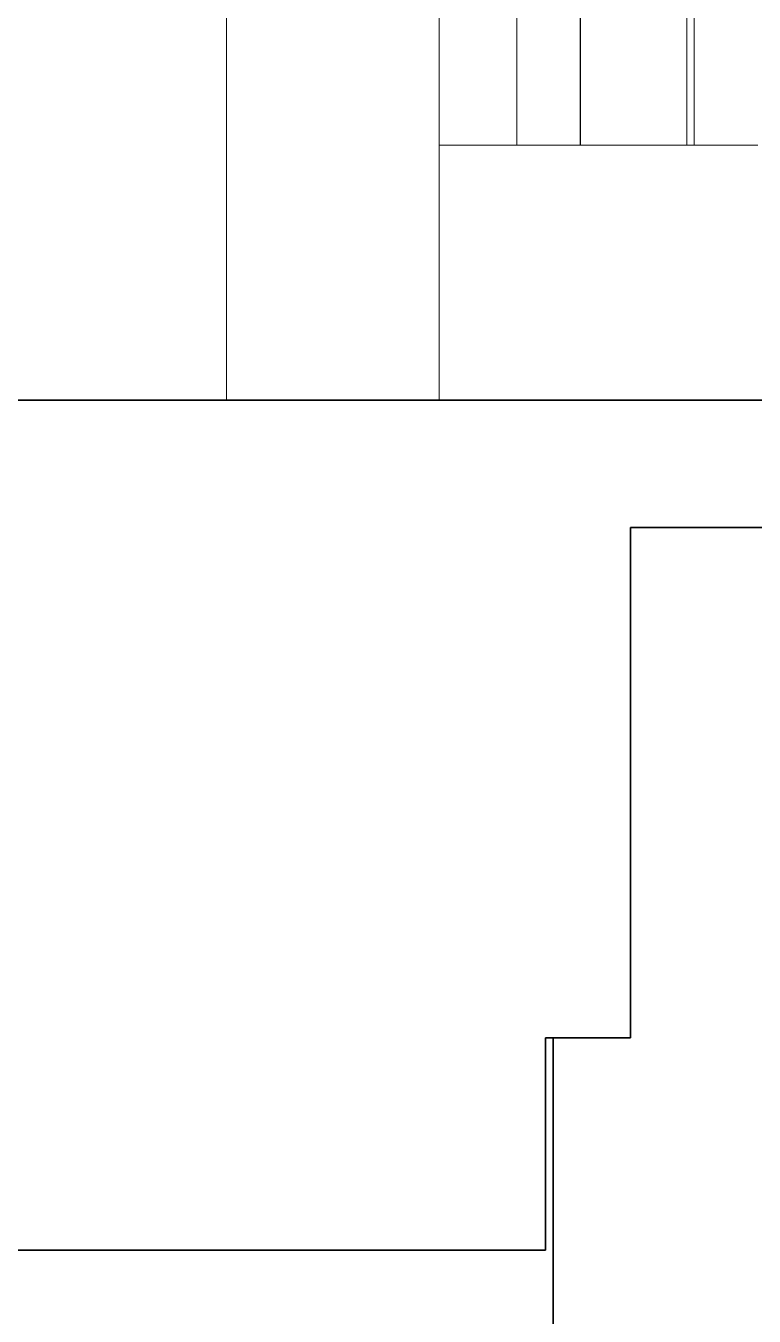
# Model space of a CAD drawing. Header units: millimetres. Extents: x 652554 to 1678317, y -308114 to 170803.
# Drawn here: x 678499.7 to 678671.1, y 105534.5 to 105838.1 of the extents above; entities that cross this region are included whole.
import ezdxf

# ---------------------------------------------------------------- set-up
doc = ezdxf.new("R2010")
doc.units = ezdxf.units.MM
doc.linetypes.add('DPA_Hidden 50', pattern=[3, 2, -1])
for name, color, linetype, lineweight in [('A-DETL-GENF', 2, 'Continuous', 35), ('A-GENM', 1, 'Continuous', 9), ('A-GLAZ-CURT', 2, 'Continuous', 9), ('A-GLAZ-CWMG', 2, 'Continuous', 35), ('E-LITE-EQPM', 2, 'Continuous', 35)]:
    doc.layers.add(name, color=color, linetype=linetype, lineweight=lineweight)

# ---------------------------------------------------------------- blocks, each defined once
blk = doc.blocks.new('DPA_CP_Entrance Louver Grill Vertical Z - Louver Grill Vertical Z-18398311-2250-01 ENTRANCE 2 ELEVATION 3')
at = {"layer": 'A-GLAZ-CURT'}
for p, q in [((632490.53, 105750), (632490.53, 108525)), ((632573.78, 108475), (632573.78, 105810)), ((632598.78, 105810), (632598.78, 108475)), ((632600.51, 105810), (632600.51, 108475)), ((632598.78, 105810), (632540.53, 105810)), ((632573.73, 105810), (632540.53, 105810)), ((632598.78, 105810), (632574.78, 105810)), ((631932.54, 105750), (632533.83, 105750)), ((632598.78, 105750), (631997.49, 105750)), ((632490.53, 105750), (632465.53, 105750)), ((632465.53, 105750), (632508.83, 105750)), ((632533.83, 105750), (632490.53, 105750)), ((632508.83, 105750), (632533.83, 105750)), ((632533.83, 105750), (632598.78, 105750)), ((632573.78, 105750), (632615.53, 105750)), ((632598.78, 105750), (632573.78, 105750)), ((632615.53, 105750), (632576.51, 105750)), ((632576.51, 105750), (632600.51, 105750)), ((632600.51, 105750), (632598.78, 105750))]:
    blk.add_line(p, q, dxfattribs=at)
blk = doc.blocks.new('DPA_CP_Entrance Louver Grill Vertical Z - Louver Grill Vertical Z-18398376-2250-01 ENTRANCE 2 ELEVATION 3')
at = {"layer": 'A-GLAZ-CURT'}
for p, q in [((632490.53, 105750), (632490.53, 108525)), ((632490.53, 105750), (632490.53, 108525)), ((632490.53, 105750), (632490.53, 108525)), ((632490.53, 105750), (632490.53, 108525)), ((632540.53, 108525), (632540.53, 105750)), ((632540.53, 105750), (632540.53, 108525)), ((632540.53, 108525), (632540.53, 105750)), ((632540.53, 105750), (632540.53, 108525)), ((632540.53, 105750), (632540.53, 105810)), ((632540.53, 105810), (632615.53, 105810)), ((632615.53, 105810), (632540.53, 105810)), ((632540.53, 105810), (632540.53, 105750)), ((632540.53, 105750), (632490.53, 105750)), ((632490.53, 105750), (632540.53, 105750)), ((632540.53, 105750), (632490.53, 105750)), ((632490.53, 105750), (632540.53, 105750)), ((632615.53, 105750), (632540.53, 105750)), ((632540.53, 105750), (632615.53, 105750))]:
    blk.add_line(p, q, dxfattribs=at)
blk = doc.blocks.new('DPA_CP_Entrance Louver Grill Vertical Z - Louver Grill Vertical Z-V16-2250-01 ENTRANCE 2 ELEVATION 3')
at = {"layer": 'A-GLAZ-CURT'}
for p, q in [((632490.53, 105750), (632490.53, 108525)), ((632490.53, 105750), (632490.53, 108525)), ((632490.53, 105750), (632490.53, 108525)), ((632490.53, 105750), (632490.53, 108525)), ((632540.53, 108525), (632540.53, 105750)), ((632540.53, 105750), (632540.53, 108525)), ((632540.53, 108525), (632540.53, 105750)), ((632540.53, 105750), (632540.53, 108525)), ((632540.53, 105750), (632540.53, 105810)), ((632540.53, 105810), (632615.53, 105810)), ((632615.53, 105810), (632540.53, 105810)), ((632540.53, 105810), (632540.53, 105750)), ((632540.53, 105750), (632490.53, 105750)), ((632490.53, 105750), (632540.53, 105750)), ((632540.53, 105750), (632490.53, 105750)), ((632490.53, 105750), (632540.53, 105750)), ((632615.53, 105750), (632540.53, 105750)), ((632540.53, 105750), (632615.53, 105750))]:
    blk.add_line(p, q, dxfattribs=at)
blk = doc.blocks.new('DPA_CP_Entrance Louver Grill Vertical Z - Louver Grill Vertical Z-18398571-2250-01 ENTRANCE 2 ELEVATION 3')
at = {"layer": 'A-GLAZ-CURT'}
for p, q in [((626761.76, 105750), (626761.76, 108525)), ((626761.76, 105750), (626761.76, 108525)), ((626761.76, 108525), (626761.76, 105750)), ((626761.76, 108525), (626761.76, 105750)), ((626761.76, 105750), (626761.76, 105810)), ((626761.76, 105810), (626761.76, 105750)), ((626761.76, 105750), (625329.56, 105750)), ((625329.56, 105750), (626761.76, 105750)), ((626711.76, 105750), (626761.76, 105750)), ((626761.76, 105750), (626711.76, 105750)), ((626711.76, 105750), (626761.76, 105750)), ((626761.76, 105750), (626713.76, 105750))]:
    blk.add_line(p, q, dxfattribs=at)
blk = doc.blocks.new('GM_Louver Grill Vertical Z - Z Profile-12047552-2250-01 ENTRANCE 2 ELEVATION 3')
at = {"layer": 'A-GENM'}
for p, q in [((632122.54, 105750), (632162.62, 105750)), ((632162.71, 105750), (632122.62, 105750)), ((632162.62, 105750), (632167.62, 105750)), ((632165.89, 105750), (632162.71, 105750)), ((632167.62, 105750), (632165.89, 105750))]:
    blk.add_line(p, q, dxfattribs=at)
blk = doc.blocks.new('GM_Louver Grill Vertical Z - Z Profile-V27-2250-01 ENTRANCE 2 ELEVATION 3')
at = {"layer": 'A-GENM'}
for p, q in [((632446, 105750), (632447.73, 105750)), ((632460.95, 105750), (632446, 105750)), ((632447.73, 105750), (632460.87, 105750)), ((632460.87, 105750), (632500.95, 105750)), ((632501.04, 105750), (632460.95, 105750)), ((632500.95, 105750), (632505.95, 105750)), ((632504.22, 105750), (632501.04, 105750)), ((632505.95, 105750), (632504.22, 105750))]:
    blk.add_line(p, q, dxfattribs=at)
blk = doc.blocks.new('GM_Louver Grill Vertical Z - Z Profile-V28-2250-01 ENTRANCE 2 ELEVATION 3')
at = {"layer": 'A-GENM'}
for p, q in [((632558.78, 108475), (632558.78, 105810)), ((632573.73, 105810), (632573.73, 108475)), ((632558.78, 105750), (632560.51, 105750)), ((632573.73, 105750), (632558.78, 105750)), ((632560.51, 105750), (632573.64, 105750)), ((632573.64, 105750), (632613.73, 105750)), ((632613.82, 105750), (632573.73, 105750)), ((632613.73, 105750), (632615.53, 105750)), ((632615.53, 105750), (632613.82, 105750))]:
    blk.add_line(p, q, dxfattribs=at)
blk = doc.blocks.new('Rectangular Mullion - Entrance Louver Top-15304691-2250-01 ENTRANCE 2 ELEVATION 3')
at = {"layer": 'A-GLAZ-CWMG'}
for p, q in [((631058.33, 105750), (632490.53, 105750)), ((632490.53, 105750), (631058.33, 105750)), ((632490.53, 105550), (631058.33, 105550)), ((632490.53, 105550), (631058.33, 105550))]:
    blk.add_line(p, q, dxfattribs=at)
blk = doc.blocks.new('Rectangular Mullion - Entrance Louver Top-15305098-2250-01 ENTRANCE 2 ELEVATION 3')
at = {"layer": 'A-GLAZ-CWMG'}
for p, q in [((632615.53, 105750), (632058.11, 105750)), ((632585.53, 105720), (632585.53, 105600)), ((632585.53, 105720), (632615.53, 105720)), ((632565.53, 105600), (632565.53, 105550)), ((632565.53, 105600), (632585.53, 105600)), ((631954.19, 105550), (632565.53, 105550))]:
    blk.add_line(p, q, dxfattribs=at)
blk = doc.blocks.new('Rectangular Mullion - Entrance Louver Top-15305099-2250-01 ENTRANCE 2 ELEVATION 3')
at = {"layer": 'A-GLAZ-CWMG'}
for p, q in [((632585.53, 105600), (632585.53, 105720)), ((632565.53, 105550), (632565.53, 105600))]:
    blk.add_line(p, q, dxfattribs=at)
blk = doc.blocks.new('Rectangular Mullion - Entrance Louver Top-15305105-2250-01 ENTRANCE 2 ELEVATION 3')
at = {"layer": 'A-GLAZ-CWMG'}
for p, q in [((632685.53, 105750), (632415.53, 105750)), ((632415.53, 105750), (632415.53, 105550)), ((632685.53, 105720), (632685.53, 105750)), ((632585.53, 105600), (632585.53, 105720)), ((632585.53, 105720), (632685.53, 105720)), ((632565.53, 105550), (632565.53, 105600)), ((632565.53, 105600), (632585.53, 105600)), ((632415.53, 105550), (632565.53, 105550))]:
    blk.add_line(p, q, dxfattribs=at)
blk = doc.blocks.new('ACM_L14 - LED Street Light Luminaire with Wide Light - PRA4-CB-8-V101-2250-01 ENTRANCE 2 ELEVATION 3')
at = {"layer": 'E-LITE-EQPM'}
blk.add_line((632567.38, 105600), (632567.38, 103133.58), dxfattribs=at)
blk = doc.blocks.new('DPA_AN_Callout - DPA_AN_Callout-15552900-2250-01 ENTRANCE 2 ELEVATION 3')
at = {"layer": 'A-DETL-GENF', "linetype": 'DPA_Hidden 50', "lineweight": 50}
blk.add_arc((632417.37, 105769.28), 500, 270, 0, dxfattribs=at)

msp = doc.modelspace()

# ---------------------------------------------------------------- block references
at = {"layer": 'A-DETL-GENF'}
msp.add_blockref('DPA_AN_Callout - DPA_AN_Callout-15552900-2250-01 ENTRANCE 2 ELEVATION 3', (46056.406, 0), dxfattribs=at)
at = {"layer": 'A-GENM'}
for name, p in [('GM_Louver Grill Vertical Z - Z Profile-12047552-2250-01 ENTRANCE 2 ELEVATION 3', (46357.1439, 0)), ('GM_Louver Grill Vertical Z - Z Profile-V27-2250-01 ENTRANCE 2 ELEVATION 3', (46056.406, 0)), ('GM_Louver Grill Vertical Z - Z Profile-V27-2250-01 ENTRANCE 2 ELEVATION 3', (46093.9982, 0)), ('GM_Louver Grill Vertical Z - Z Profile-V27-2250-01 ENTRANCE 2 ELEVATION 3', (46131.5904, 0)), ('GM_Louver Grill Vertical Z - Z Profile-V28-2250-01 ENTRANCE 2 ELEVATION 3', (46056.406, 0))]:
    msp.add_blockref(name, p, dxfattribs=at)
at = {"layer": 'A-GLAZ-CURT'}
for name, p in [('DPA_CP_Entrance Louver Grill Vertical Z - Louver Grill Vertical Z-18398571-2250-01 ENTRANCE 2 ELEVATION 3', (51785.1758, 0)), ('DPA_CP_Entrance Louver Grill Vertical Z - Louver Grill Vertical Z-18398311-2250-01 ENTRANCE 2 ELEVATION 3', (46056.406, 0)), ('DPA_CP_Entrance Louver Grill Vertical Z - Louver Grill Vertical Z-18398376-2250-01 ENTRANCE 2 ELEVATION 3', (46056.406, 0)), ('DPA_CP_Entrance Louver Grill Vertical Z - Louver Grill Vertical Z-V16-2250-01 ENTRANCE 2 ELEVATION 3', (46056.406, 0)), ('DPA_CP_Entrance Louver Grill Vertical Z - Louver Grill Vertical Z-V16-2250-01 ENTRANCE 2 ELEVATION 3', (46056.406, 0)), ('DPA_CP_Entrance Louver Grill Vertical Z - Louver Grill Vertical Z-V16-2250-01 ENTRANCE 2 ELEVATION 3', (46056.406, 0)), ('DPA_CP_Entrance Louver Grill Vertical Z - Louver Grill Vertical Z-V16-2250-01 ENTRANCE 2 ELEVATION 3', (46056.406, 0)), ('DPA_CP_Entrance Louver Grill Vertical Z - Louver Grill Vertical Z-V16-2250-01 ENTRANCE 2 ELEVATION 3', (46056.406, 0)), ('DPA_CP_Entrance Louver Grill Vertical Z - Louver Grill Vertical Z-V16-2250-01 ENTRANCE 2 ELEVATION 3', (46056.406, 0)), ('DPA_CP_Entrance Louver Grill Vertical Z - Louver Grill Vertical Z-V16-2250-01 ENTRANCE 2 ELEVATION 3', (46056.406, 0)), ('DPA_CP_Entrance Louver Grill Vertical Z - Louver Grill Vertical Z-V16-2250-01 ENTRANCE 2 ELEVATION 3', (46056.406, 0)), ('DPA_CP_Entrance Louver Grill Vertical Z - Louver Grill Vertical Z-V16-2250-01 ENTRANCE 2 ELEVATION 3', (46056.406, 0)), ('DPA_CP_Entrance Louver Grill Vertical Z - Louver Grill Vertical Z-V16-2250-01 ENTRANCE 2 ELEVATION 3', (46056.406, 0)), ('DPA_CP_Entrance Louver Grill Vertical Z - Louver Grill Vertical Z-V16-2250-01 ENTRANCE 2 ELEVATION 3', (46056.406, 0))]:
    msp.add_blockref(name, p, dxfattribs=at)
at = {"layer": 'A-GLAZ-CWMG'}
for name in ['Rectangular Mullion - Entrance Louver Top-15304691-2250-01 ENTRANCE 2 ELEVATION 3', 'Rectangular Mullion - Entrance Louver Top-15305098-2250-01 ENTRANCE 2 ELEVATION 3', 'Rectangular Mullion - Entrance Louver Top-15305105-2250-01 ENTRANCE 2 ELEVATION 3', 'Rectangular Mullion - Entrance Louver Top-15305099-2250-01 ENTRANCE 2 ELEVATION 3']:
    msp.add_blockref(name, (46056.406, 0), dxfattribs=at)
at = {"layer": 'E-LITE-EQPM'}
msp.add_blockref('ACM_L14 - LED Street Light Luminaire with Wide Light - PRA4-CB-8-V101-2250-01 ENTRANCE 2 ELEVATION 3', (46056.406, 0), dxfattribs=at)

doc.saveas('drawing.dxf')
